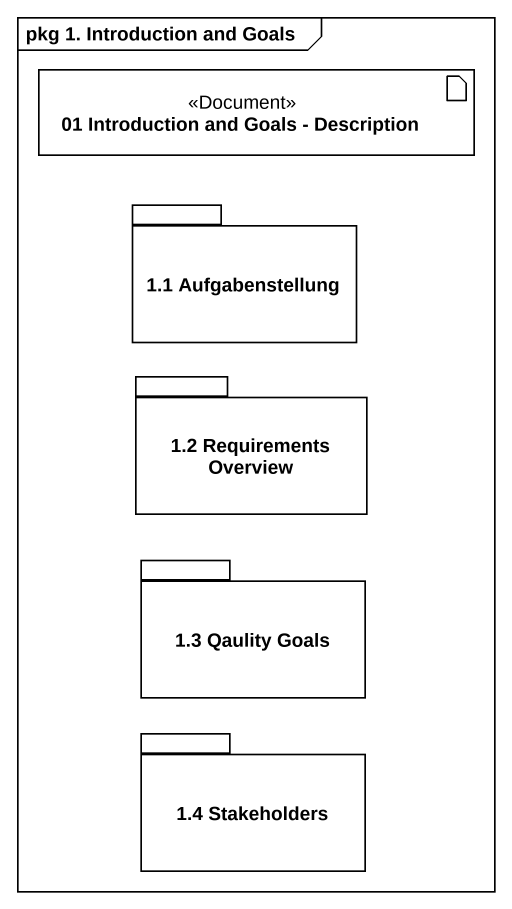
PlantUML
@startuml
mainframe pkg 1. Introduction and Goals
artifact "01 Introduction and Goals - Description" as a01_Introduction_and_Goals <<Document>>
package "1.1 Aufgabenstellung" as p1_1_Aufgabenstellung {
}
package "1.2 Requirements Overview" as p1_2_Requirements_Overview {
}
package "1.3 Qaulity Goals" as p1_3_Qaulity_Goals {
}
package "1.4 Stakeholders" as p1_4_Stakeholders {
}
@enduml
